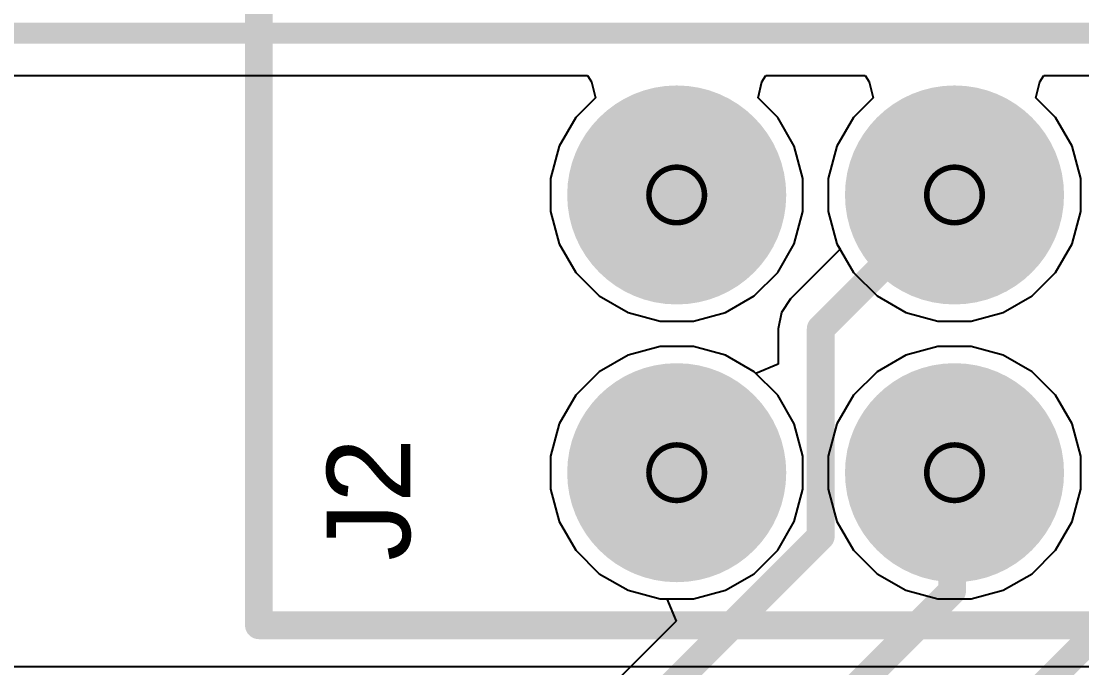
# Model space of a CAD drawing. Header units: inches. Extents: x -0.03 to 9.71, y 0.01 to 4.44.
# Drawn here: x 1.3794 to 1.7612, y 2.3207 to 2.5535 of the extents above; entities that cross this region are included whole.
import ezdxf

# ---------------------------------------------------------------- set-up
doc = ezdxf.new("R2010")
doc.units = ezdxf.units.IN
doc.header["$MEASUREMENT"] = 0
for name, color, linetype in [('Board Outline', 216, 'Continuous'), ('Bottom Layer', 5, 'Continuous'), ('Bottom Solder', 6, 'Continuous'), ('Drill Drawing', 1, 'Continuous'), ('Layer 1', 16, 'Continuous'), ('Layer 2', 76, 'Continuous'), ('Multi-Layer', 9, 'Continuous'), ('Pad Holes', 156, 'Continuous'), ('Top Layer', 1, 'Continuous'), ('Top Overlay', 2, 'Continuous'), ('Top Solder', 216, 'Continuous')]:
    doc.layers.add(name, color=color, linetype=linetype)
doc.styles.add('Arial', font='', dxfattribs={"height": 0.2})
doc.styles.get('Arial').set_extended_font_data('Arial')

# ---------------------------------------------------------------- blocks, each defined once
blk = doc.blocks.new('SFH11_PBPC_D12_RA_BK_103')
at = {"layer": 'Bottom Layer'}
h = blk.add_hatch(color=5, dxfattribs=at)
edge = h.paths.add_edge_path()
edge.add_arc((0.45, 0.05), 0.03543, 0, 360)
h = blk.add_hatch(color=5, dxfattribs=at)
edge = h.paths.add_edge_path()
edge.add_arc((0.55, 0.05), 0.03543, 0, 360)
h = blk.add_hatch(color=5, dxfattribs=at)
edge = h.paths.add_edge_path()
edge.add_arc((0.45, -0.05), 0.03543, 0, 360)
h = blk.add_hatch(color=5, dxfattribs=at)
edge = h.paths.add_edge_path()
edge.add_arc((0.55, -0.05), 0.03543, 0, 360)
at = {"layer": 'Bottom Solder'}
h = blk.add_hatch(color=6, dxfattribs=at)
edge = h.paths.add_edge_path()
edge.add_arc((0.45, 0.05), 0.03943, 0, 360)
h = blk.add_hatch(color=6, dxfattribs=at)
edge = h.paths.add_edge_path()
edge.add_arc((0.55, 0.05), 0.03943, 0, 360)
h = blk.add_hatch(color=6, dxfattribs=at)
edge = h.paths.add_edge_path()
edge.add_arc((0.45, -0.05), 0.03943, 0, 360)
h = blk.add_hatch(color=6, dxfattribs=at)
edge = h.paths.add_edge_path()
edge.add_arc((0.55, -0.05), 0.03943, 0, 360)
at = {"layer": 'Layer 1'}
h = blk.add_hatch(color=16, dxfattribs=at)
edge = h.paths.add_edge_path()
edge.add_arc((0.45, 0.05), 0.03543, 0, 360)
h = blk.add_hatch(color=16, dxfattribs=at)
edge = h.paths.add_edge_path()
edge.add_arc((0.55, 0.05), 0.03543, 0, 360)
h = blk.add_hatch(color=16, dxfattribs=at)
edge = h.paths.add_edge_path()
edge.add_arc((0.45, -0.05), 0.03543, 0, 360)
h = blk.add_hatch(color=16, dxfattribs=at)
edge = h.paths.add_edge_path()
edge.add_arc((0.55, -0.05), 0.03543, 0, 360)
at = {"layer": 'Layer 2'}
h = blk.add_hatch(color=76, dxfattribs=at)
edge = h.paths.add_edge_path()
edge.add_arc((0.45, 0.05), 0.03543, 0, 360)
h = blk.add_hatch(color=76, dxfattribs=at)
edge = h.paths.add_edge_path()
edge.add_arc((0.55, 0.05), 0.03543, 0, 360)
h = blk.add_hatch(color=76, dxfattribs=at)
edge = h.paths.add_edge_path()
edge.add_arc((0.45, -0.05), 0.03543, 0, 360)
h = blk.add_hatch(color=76, dxfattribs=at)
edge = h.paths.add_edge_path()
edge.add_arc((0.55, -0.05), 0.03543, 0, 360)
at = {"layer": 'Multi-Layer'}
h = blk.add_hatch(color=9, dxfattribs=at)
edge = h.paths.add_edge_path()
edge.add_arc((0.45, 0.05), 0.03543, 0, 360)
h = blk.add_hatch(color=9, dxfattribs=at)
edge = h.paths.add_edge_path()
edge.add_arc((0.55, 0.05), 0.03543, 0, 360)
h = blk.add_hatch(color=9, dxfattribs=at)
edge = h.paths.add_edge_path()
edge.add_arc((0.45, -0.05), 0.03543, 0, 360)
h = blk.add_hatch(color=9, dxfattribs=at)
edge = h.paths.add_edge_path()
edge.add_arc((0.55, -0.05), 0.03543, 0, 360)
at = {"layer": 'Pad Holes'}
h = blk.add_hatch(color=7, dxfattribs=at)
edge = h.paths.add_edge_path()
edge.add_arc((0.45, 0.05), 0.02008, 0, 360)
h = blk.add_hatch(color=7, dxfattribs=at)
edge = h.paths.add_edge_path()
edge.add_arc((0.55, 0.05), 0.02008, 0, 360)
h = blk.add_hatch(color=7, dxfattribs=at)
edge = h.paths.add_edge_path()
edge.add_arc((0.45, -0.05), 0.02008, 0, 360)
h = blk.add_hatch(color=7, dxfattribs=at)
edge = h.paths.add_edge_path()
edge.add_arc((0.55, -0.05), 0.02008, 0, 360)
at = {"layer": 'Top Layer'}
h = blk.add_hatch(color=1, dxfattribs=at)
edge = h.paths.add_edge_path()
edge.add_arc((0.45, 0.05), 0.03543, 0, 360)
h = blk.add_hatch(color=1, dxfattribs=at)
edge = h.paths.add_edge_path()
edge.add_arc((0.55, 0.05), 0.03543, 0, 360)
h = blk.add_hatch(color=1, dxfattribs=at)
edge = h.paths.add_edge_path()
edge.add_arc((0.45, -0.05), 0.03543, 0, 360)
h = blk.add_hatch(color=1, dxfattribs=at)
edge = h.paths.add_edge_path()
edge.add_arc((0.55, -0.05), 0.03543, 0, 360)
at = {"layer": 'Top Solder'}
h = blk.add_hatch(color=216, dxfattribs=at)
edge = h.paths.add_edge_path()
edge.add_arc((0.45, 0.05), 0.03943, 0, 360)
h = blk.add_hatch(color=216, dxfattribs=at)
edge = h.paths.add_edge_path()
edge.add_arc((0.55, 0.05), 0.03943, 0, 360)
h = blk.add_hatch(color=216, dxfattribs=at)
edge = h.paths.add_edge_path()
edge.add_arc((0.45, -0.05), 0.03943, 0, 360)
h = blk.add_hatch(color=216, dxfattribs=at)
edge = h.paths.add_edge_path()
edge.add_arc((0.55, -0.05), 0.03943, 0, 360)

msp = doc.modelspace()

# ---------------------------------------------------------------- linework, layer by layer
at = {"layer": 'Board Outline', "const_width": 0.0075}
msp.add_lwpolyline([(0.00984, 2.54921), (4.32087, 2.54921)], dxfattribs=at)
at = {"layer": 'Bottom Layer'}
for p, q in [((0.02514, 2.53392), (1.58322, 2.53392)), ((1.58322, 2.53392), (1.58468, 2.53164)), ((1.58468, 2.53164), (1.58608, 2.52592)), ((1.64463, 2.52592), (1.64603, 2.53164)), ((1.64603, 2.53164), (1.64749, 2.53392)), ((1.64749, 2.53392), (1.68322, 2.53392)), ((1.68322, 2.53392), (1.68468, 2.53164)), ((1.68468, 2.53164), (1.68608, 2.52592)), ((1.74463, 2.52592), (1.74603, 2.53164)), ((1.74603, 2.53164), (1.74749, 2.53392)), ((1.74749, 2.53392), (1.78322, 2.53392)), ((1.58608, 2.52592), (1.579, 2.51884)), ((1.65171, 2.51884), (1.64463, 2.52592)), ((1.68608, 2.52592), (1.679, 2.51884)), ((1.75171, 2.51884), (1.74463, 2.52592)), ((1.579, 2.51884), (1.57302, 2.50848)), ((1.65769, 2.50848), (1.65171, 2.51884)), ((1.679, 2.51884), (1.67302, 2.50848)), ((1.75769, 2.50848), (1.75171, 2.51884)), ((1.57302, 2.50848), (1.56992, 2.49693)), ((1.66079, 2.49693), (1.65769, 2.50848)), ((1.67302, 2.50848), (1.66992, 2.49693)), ((1.76079, 2.49693), (1.75769, 2.50848)), ((1.56992, 2.49693), (1.56992, 2.48496)), ((1.66079, 2.48496), (1.66079, 2.49693)), ((1.66992, 2.49693), (1.66992, 2.48496)), ((1.76079, 2.48496), (1.76079, 2.49693)), ((1.56992, 2.48496), (1.57302, 2.47341)), ((1.65769, 2.47341), (1.66079, 2.48496)), ((1.66992, 2.48496), (1.67302, 2.47341)), ((1.75769, 2.47341), (1.76079, 2.48496)), ((1.57302, 2.47341), (1.579, 2.46305)), ((1.65171, 2.46305), (1.65769, 2.47341)), ((1.67302, 2.47341), (1.679, 2.46305)), ((1.75171, 2.46305), (1.75769, 2.47341)), ((1.579, 2.46305), (1.58746, 2.45459)), ((1.64325, 2.45459), (1.65171, 2.46305)), ((1.679, 2.46305), (1.68746, 2.45459)), ((1.74325, 2.45459), (1.75171, 2.46305)), ((1.58746, 2.45459), (1.59782, 2.44861)), ((1.63289, 2.44861), (1.64325, 2.45459)), ((1.68746, 2.45459), (1.69782, 2.44861)), ((1.73289, 2.44861), (1.74325, 2.45459)), ((1.59782, 2.44861), (1.60937, 2.44551)), ((1.62134, 2.44551), (1.63289, 2.44861)), ((1.69782, 2.44861), (1.70937, 2.44551)), ((1.72134, 2.44551), (1.73289, 2.44861)), ((1.60937, 2.44551), (1.62134, 2.44551)), ((1.70937, 2.44551), (1.72134, 2.44551)), ((1.60937, 2.43638), (1.59782, 2.43328)), ((1.62134, 2.43638), (1.60937, 2.43638)), ((1.63289, 2.43328), (1.62134, 2.43638)), ((1.70937, 2.43638), (1.69782, 2.43328)), ((1.72134, 2.43638), (1.70937, 2.43638)), ((1.73289, 2.43328), (1.72134, 2.43638)), ((1.59782, 2.43328), (1.58746, 2.4273)), ((1.64325, 2.4273), (1.63289, 2.43328)), ((1.69782, 2.43328), (1.68746, 2.4273)), ((1.74325, 2.4273), (1.73289, 2.43328)), ((1.58746, 2.4273), (1.579, 2.41884)), ((1.65171, 2.41884), (1.64325, 2.4273)), ((1.68746, 2.4273), (1.679, 2.41884)), ((1.75171, 2.41884), (1.74325, 2.4273)), ((1.579, 2.41884), (1.57302, 2.40848)), ((1.65769, 2.40848), (1.65171, 2.41884)), ((1.679, 2.41884), (1.67302, 2.40848)), ((1.75769, 2.40848), (1.75171, 2.41884)), ((1.57302, 2.40848), (1.56992, 2.39693)), ((1.66079, 2.39693), (1.65769, 2.40848)), ((1.67302, 2.40848), (1.66992, 2.39693)), ((1.76079, 2.39693), (1.75769, 2.40848)), ((1.56992, 2.39693), (1.56992, 2.38496)), ((1.66079, 2.38496), (1.66079, 2.39693)), ((1.66992, 2.39693), (1.66992, 2.38496)), ((1.76079, 2.38496), (1.76079, 2.39693)), ((1.56992, 2.38496), (1.57302, 2.37341)), ((1.65769, 2.37341), (1.66079, 2.38496)), ((1.66992, 2.38496), (1.67302, 2.37341)), ((1.75769, 2.37341), (1.76079, 2.38496)), ((1.57302, 2.37341), (1.579, 2.36305)), ((1.65171, 2.36305), (1.65769, 2.37341)), ((1.67302, 2.37341), (1.679, 2.36305)), ((1.75171, 2.36305), (1.75769, 2.37341)), ((1.579, 2.36305), (1.58746, 2.35459)), ((1.64325, 2.35459), (1.65171, 2.36305)), ((1.679, 2.36305), (1.68746, 2.35459)), ((1.74325, 2.35459), (1.75171, 2.36305)), ((1.58746, 2.35459), (1.59782, 2.34861)), ((1.63289, 2.34861), (1.64325, 2.35459)), ((1.68746, 2.35459), (1.69782, 2.34861)), ((1.73289, 2.34861), (1.74325, 2.35459)), ((1.59782, 2.34861), (1.60937, 2.34551)), ((1.62134, 2.34551), (1.63289, 2.34861)), ((1.69782, 2.34861), (1.70937, 2.34551)), ((1.72134, 2.34551), (1.73289, 2.34861)), ((1.60937, 2.34551), (1.62134, 2.34551)), ((1.70937, 2.34551), (1.72134, 2.34551))]:
    msp.add_line(p, q, dxfattribs=at)
at = {"layer": 'Drill Drawing'}
for points, const_width in [([(1.62535, 2.49095, 1), (1.60535, 2.49095, 1)], 0.002), ([(1.72535, 2.49095, 1), (1.70535, 2.49095, 1)], 0.002), ([(1.60485, 2.49095, 1), (1.60585, 2.49095, 1)], 0.001), ([(1.62485, 2.49095, 1), (1.62585, 2.49095, 1)], 0.001), ([(1.70485, 2.49095, 1), (1.70585, 2.49095, 1)], 0.001), ([(1.72485, 2.49095, 1), (1.72585, 2.49095, 1)], 0.001), ([(1.62535, 2.39095, 1), (1.60535, 2.39095, 1)], 0.002), ([(1.72535, 2.39095, 1), (1.70535, 2.39095, 1)], 0.002), ([(1.60485, 2.39095, 1), (1.60585, 2.39095, 1)], 0.001), ([(1.62485, 2.39095, 1), (1.62585, 2.39095, 1)], 0.001), ([(1.70485, 2.39095, 1), (1.70585, 2.39095, 1)], 0.001), ([(1.72485, 2.39095, 1), (1.72585, 2.39095, 1)], 0.001)]:
    msp.add_lwpolyline(points, format="xyb", close=True, dxfattribs=dict(at, const_width=const_width))
at = {"layer": 'Layer 1'}
for p, q in [((0.02514, 2.53392), (1.58322, 2.53392)), ((1.58322, 2.53392), (1.58468, 2.53164)), ((1.58468, 2.53164), (1.58608, 2.52592)), ((1.64463, 2.52592), (1.64603, 2.53164)), ((1.64603, 2.53164), (1.64749, 2.53392)), ((1.64749, 2.53392), (1.68322, 2.53392)), ((1.68322, 2.53392), (1.68468, 2.53164)), ((1.68468, 2.53164), (1.68608, 2.52592)), ((1.58608, 2.52592), (1.579, 2.51884)), ((1.65171, 2.51884), (1.64463, 2.52592)), ((1.68608, 2.52592), (1.679, 2.51884)), ((1.579, 2.51884), (1.57302, 2.50848)), ((1.65769, 2.50848), (1.65171, 2.51884)), ((1.679, 2.51884), (1.67302, 2.50848)), ((1.57302, 2.50848), (1.56992, 2.49693)), ((1.66079, 2.49693), (1.65769, 2.50848)), ((1.67302, 2.50848), (1.66992, 2.49693)), ((1.56992, 2.49693), (1.56992, 2.48496)), ((1.66079, 2.48496), (1.66079, 2.49693)), ((1.66992, 2.49693), (1.66992, 2.48496)), ((1.56992, 2.48496), (1.57302, 2.47341)), ((1.65769, 2.47341), (1.66079, 2.48496)), ((1.66992, 2.48496), (1.67302, 2.47341)), ((1.57302, 2.47341), (1.579, 2.46305)), ((1.65171, 2.46305), (1.65769, 2.47341)), ((1.67418, 2.4714), (1.65637, 2.45359)), ((1.67302, 2.47341), (1.67418, 2.4714)), ((1.579, 2.46305), (1.58746, 2.45459)), ((1.64325, 2.45459), (1.65171, 2.46305)), ((1.58746, 2.45459), (1.59782, 2.44861)), ((1.63289, 2.44861), (1.64325, 2.45459)), ((1.65637, 2.45359), (1.65306, 2.44863)), ((1.59782, 2.44861), (1.60937, 2.44551)), ((1.62134, 2.44551), (1.63289, 2.44861)), ((1.65306, 2.44863), (1.65189, 2.44278)), ((1.60937, 2.44551), (1.62134, 2.44551)), ((1.65189, 2.44278), (1.65189, 2.42997)), ((1.60937, 2.43638), (1.59782, 2.43328)), ((1.62134, 2.43638), (1.60937, 2.43638)), ((1.63289, 2.43328), (1.62134, 2.43638)), ((1.59782, 2.43328), (1.58746, 2.4273)), ((1.64325, 2.4273), (1.63289, 2.43328)), ((1.65189, 2.42997), (1.64389, 2.42666)), ((1.58746, 2.4273), (1.579, 2.41884)), ((1.64389, 2.42666), (1.64325, 2.4273)), ((1.579, 2.41884), (1.57302, 2.40848)), ((1.57302, 2.40848), (1.56992, 2.39693)), ((1.56992, 2.39693), (1.56992, 2.38496)), ((1.56992, 2.38496), (1.57302, 2.37341)), ((1.57302, 2.37341), (1.579, 2.36305)), ((1.579, 2.36305), (1.58746, 2.35459)), ((1.58746, 2.35459), (1.59782, 2.34861)), ((1.59782, 2.34861), (1.60937, 2.34551)), ((1.60937, 2.34551), (1.61178, 2.34551)), ((1.61178, 2.34551), (1.6151, 2.33751)), ((1.6151, 2.33751), (1.41357, 2.13598))]:
    msp.add_line(p, q, dxfattribs=at)
at = {"layer": 'Layer 1', "const_width": 0.01}
for points in [[(1.66719, 2.44278), (1.71535, 2.49095)], [(1.66719, 2.36797), (1.66719, 2.44278)], [(1.71448, 2.39007), (1.71535, 2.39095)], [(1.71448, 2.34834), (1.71448, 2.39007)], [(1.41339, 2.11417), (1.66719, 2.36797)], [(1.44488, 2.07874), (1.71448, 2.34834)], [(1.47638, 2.04331), (1.76655, 2.33348)]]:
    msp.add_lwpolyline(points, dxfattribs=at)
at = {"layer": 'Layer 1', "const_width": 0.005}
for points in [[(1.71285, 2.49095, 1), (1.71785, 2.49095, 1)], [(1.66469, 2.44278, 1), (1.66969, 2.44278, 1)], [(1.66469, 2.44278, 1), (1.66969, 2.44278, 1)], [(1.71198, 2.39007, 1), (1.71698, 2.39007, 1)], [(1.71198, 2.39007, 1), (1.71698, 2.39007, 1)], [(1.71285, 2.39095, 1), (1.71785, 2.39095, 1)], [(1.66469, 2.36797, 1), (1.66969, 2.36797, 1)], [(1.66469, 2.36797, 1), (1.66969, 2.36797, 1)], [(1.71198, 2.34834, 1), (1.71698, 2.34834, 1)], [(1.71198, 2.34834, 1), (1.71698, 2.34834, 1)]]:
    msp.add_lwpolyline(points, format="xyb", close=True, dxfattribs=at)
at = {"layer": 'Layer 2'}
for p, q in [((0.02514, 2.53392), (1.58322, 2.53392)), ((1.58322, 2.53392), (1.58468, 2.53164)), ((1.58468, 2.53164), (1.58608, 2.52592)), ((1.64463, 2.52592), (1.64603, 2.53164)), ((1.64603, 2.53164), (1.64749, 2.53392)), ((1.64749, 2.53392), (1.68322, 2.53392)), ((1.68322, 2.53392), (1.68468, 2.53164)), ((1.68468, 2.53164), (1.68608, 2.52592)), ((1.74463, 2.52592), (1.74603, 2.53164)), ((1.74603, 2.53164), (1.74749, 2.53392)), ((1.74749, 2.53392), (1.78322, 2.53392)), ((1.58608, 2.52592), (1.579, 2.51884)), ((1.65171, 2.51884), (1.64463, 2.52592)), ((1.68608, 2.52592), (1.679, 2.51884)), ((1.75171, 2.51884), (1.74463, 2.52592)), ((1.579, 2.51884), (1.57302, 2.50848)), ((1.65769, 2.50848), (1.65171, 2.51884)), ((1.679, 2.51884), (1.67302, 2.50848)), ((1.75769, 2.50848), (1.75171, 2.51884)), ((1.57302, 2.50848), (1.56992, 2.49693)), ((1.66079, 2.49693), (1.65769, 2.50848)), ((1.67302, 2.50848), (1.66992, 2.49693)), ((1.76079, 2.49693), (1.75769, 2.50848)), ((1.56992, 2.49693), (1.56992, 2.48496)), ((1.66079, 2.48496), (1.66079, 2.49693)), ((1.66992, 2.49693), (1.66992, 2.48496)), ((1.76079, 2.48496), (1.76079, 2.49693)), ((1.56992, 2.48496), (1.57302, 2.47341)), ((1.65769, 2.47341), (1.66079, 2.48496)), ((1.66992, 2.48496), (1.67302, 2.47341)), ((1.75769, 2.47341), (1.76079, 2.48496)), ((1.57302, 2.47341), (1.579, 2.46305)), ((1.65171, 2.46305), (1.65769, 2.47341)), ((1.67302, 2.47341), (1.679, 2.46305)), ((1.75171, 2.46305), (1.75769, 2.47341)), ((1.579, 2.46305), (1.58746, 2.45459)), ((1.64325, 2.45459), (1.65171, 2.46305)), ((1.679, 2.46305), (1.68746, 2.45459)), ((1.74325, 2.45459), (1.75171, 2.46305)), ((1.58746, 2.45459), (1.59782, 2.44861)), ((1.63289, 2.44861), (1.64325, 2.45459)), ((1.68746, 2.45459), (1.69782, 2.44861)), ((1.73289, 2.44861), (1.74325, 2.45459)), ((1.59782, 2.44861), (1.60937, 2.44551)), ((1.62134, 2.44551), (1.63289, 2.44861)), ((1.69782, 2.44861), (1.70937, 2.44551)), ((1.72134, 2.44551), (1.73289, 2.44861)), ((1.60937, 2.44551), (1.62134, 2.44551)), ((1.70937, 2.44551), (1.72134, 2.44551)), ((1.60937, 2.43638), (1.59782, 2.43328)), ((1.62134, 2.43638), (1.60937, 2.43638)), ((1.63289, 2.43328), (1.62134, 2.43638)), ((1.70937, 2.43638), (1.69782, 2.43328)), ((1.72134, 2.43638), (1.70937, 2.43638)), ((1.73289, 2.43328), (1.72134, 2.43638)), ((1.59782, 2.43328), (1.58746, 2.4273)), ((1.64325, 2.4273), (1.63289, 2.43328)), ((1.69782, 2.43328), (1.68746, 2.4273)), ((1.74325, 2.4273), (1.73289, 2.43328)), ((1.58746, 2.4273), (1.579, 2.41884)), ((1.65171, 2.41884), (1.64325, 2.4273)), ((1.68746, 2.4273), (1.679, 2.41884)), ((1.75171, 2.41884), (1.74325, 2.4273)), ((1.579, 2.41884), (1.57302, 2.40848)), ((1.65769, 2.40848), (1.65171, 2.41884)), ((1.679, 2.41884), (1.67302, 2.40848)), ((1.75769, 2.40848), (1.75171, 2.41884)), ((1.57302, 2.40848), (1.56992, 2.39693)), ((1.66079, 2.39693), (1.65769, 2.40848)), ((1.67302, 2.40848), (1.66992, 2.39693)), ((1.76079, 2.39693), (1.75769, 2.40848)), ((1.56992, 2.39693), (1.56992, 2.38496)), ((1.66079, 2.38496), (1.66079, 2.39693)), ((1.66992, 2.39693), (1.66992, 2.38496)), ((1.76079, 2.38496), (1.76079, 2.39693)), ((1.56992, 2.38496), (1.57302, 2.37341)), ((1.65769, 2.37341), (1.66079, 2.38496)), ((1.66992, 2.38496), (1.67302, 2.37341)), ((1.75769, 2.37341), (1.76079, 2.38496)), ((1.57302, 2.37341), (1.579, 2.36305)), ((1.65171, 2.36305), (1.65769, 2.37341)), ((1.67302, 2.37341), (1.679, 2.36305)), ((1.75171, 2.36305), (1.75769, 2.37341)), ((1.579, 2.36305), (1.58746, 2.35459)), ((1.64325, 2.35459), (1.65171, 2.36305)), ((1.679, 2.36305), (1.68746, 2.35459)), ((1.74325, 2.35459), (1.75171, 2.36305)), ((1.58746, 2.35459), (1.59782, 2.34861)), ((1.63289, 2.34861), (1.64325, 2.35459)), ((1.68746, 2.35459), (1.69782, 2.34861)), ((1.73289, 2.34861), (1.74325, 2.35459)), ((1.59782, 2.34861), (1.60937, 2.34551)), ((1.62134, 2.34551), (1.63289, 2.34861)), ((1.69782, 2.34861), (1.70937, 2.34551)), ((1.72134, 2.34551), (1.73289, 2.34861)), ((1.60937, 2.34551), (1.62134, 2.34551)), ((1.70937, 2.34551), (1.72134, 2.34551)), ((1.98504, 2.32104), (0.91714, 2.32104))]:
    msp.add_line(p, q, dxfattribs=at)
at = {"layer": 'Top Layer'}
for p, q in [((0.02514, 2.53392), (1.58322, 2.53392)), ((1.58322, 2.53392), (1.58468, 2.53164)), ((1.58468, 2.53164), (1.58608, 2.52592)), ((1.64463, 2.52592), (1.64603, 2.53164)), ((1.64603, 2.53164), (1.64749, 2.53392)), ((1.64749, 2.53392), (1.68322, 2.53392)), ((1.68322, 2.53392), (1.68468, 2.53164)), ((1.68468, 2.53164), (1.68608, 2.52592)), ((1.74463, 2.52592), (1.74603, 2.53164)), ((1.74603, 2.53164), (1.74749, 2.53392)), ((1.74749, 2.53392), (1.78322, 2.53392)), ((1.58608, 2.52592), (1.579, 2.51884)), ((1.65171, 2.51884), (1.64463, 2.52592)), ((1.68608, 2.52592), (1.679, 2.51884)), ((1.75171, 2.51884), (1.74463, 2.52592)), ((1.579, 2.51884), (1.57302, 2.50848)), ((1.65769, 2.50848), (1.65171, 2.51884)), ((1.679, 2.51884), (1.67302, 2.50848)), ((1.75769, 2.50848), (1.75171, 2.51884)), ((1.57302, 2.50848), (1.56992, 2.49693)), ((1.66079, 2.49693), (1.65769, 2.50848)), ((1.67302, 2.50848), (1.66992, 2.49693)), ((1.76079, 2.49693), (1.75769, 2.50848)), ((1.56992, 2.49693), (1.56992, 2.48496)), ((1.66079, 2.48496), (1.66079, 2.49693)), ((1.66992, 2.49693), (1.66992, 2.48496)), ((1.76079, 2.48496), (1.76079, 2.49693)), ((1.56992, 2.48496), (1.57302, 2.47341)), ((1.65769, 2.47341), (1.66079, 2.48496)), ((1.66992, 2.48496), (1.67302, 2.47341)), ((1.75769, 2.47341), (1.76079, 2.48496)), ((1.57302, 2.47341), (1.579, 2.46305)), ((1.65171, 2.46305), (1.65769, 2.47341)), ((1.67302, 2.47341), (1.679, 2.46305)), ((1.75171, 2.46305), (1.75769, 2.47341)), ((1.579, 2.46305), (1.58746, 2.45459)), ((1.64325, 2.45459), (1.65171, 2.46305)), ((1.679, 2.46305), (1.68746, 2.45459)), ((1.74325, 2.45459), (1.75171, 2.46305)), ((1.58746, 2.45459), (1.59782, 2.44861)), ((1.63289, 2.44861), (1.64325, 2.45459)), ((1.68746, 2.45459), (1.69782, 2.44861)), ((1.73289, 2.44861), (1.74325, 2.45459)), ((1.59782, 2.44861), (1.60937, 2.44551)), ((1.62134, 2.44551), (1.63289, 2.44861)), ((1.69782, 2.44861), (1.70937, 2.44551)), ((1.72134, 2.44551), (1.73289, 2.44861)), ((1.60937, 2.44551), (1.62134, 2.44551)), ((1.70937, 2.44551), (1.72134, 2.44551)), ((1.60937, 2.43638), (1.59782, 2.43328)), ((1.62134, 2.43638), (1.60937, 2.43638)), ((1.63289, 2.43328), (1.62134, 2.43638)), ((1.70937, 2.43638), (1.69782, 2.43328)), ((1.72134, 2.43638), (1.70937, 2.43638)), ((1.73289, 2.43328), (1.72134, 2.43638)), ((1.59782, 2.43328), (1.58746, 2.4273)), ((1.64325, 2.4273), (1.63289, 2.43328)), ((1.69782, 2.43328), (1.68746, 2.4273)), ((1.74325, 2.4273), (1.73289, 2.43328)), ((1.58746, 2.4273), (1.579, 2.41884)), ((1.65171, 2.41884), (1.64325, 2.4273)), ((1.68746, 2.4273), (1.679, 2.41884)), ((1.75171, 2.41884), (1.74325, 2.4273)), ((1.579, 2.41884), (1.57302, 2.40848)), ((1.65769, 2.40848), (1.65171, 2.41884)), ((1.679, 2.41884), (1.67302, 2.40848)), ((1.75769, 2.40848), (1.75171, 2.41884)), ((1.57302, 2.40848), (1.56992, 2.39693)), ((1.66079, 2.39693), (1.65769, 2.40848)), ((1.67302, 2.40848), (1.66992, 2.39693)), ((1.76079, 2.39693), (1.75769, 2.40848)), ((1.56992, 2.39693), (1.56992, 2.38496)), ((1.66079, 2.38496), (1.66079, 2.39693)), ((1.66992, 2.39693), (1.66992, 2.38496)), ((1.76079, 2.38496), (1.76079, 2.39693)), ((1.56992, 2.38496), (1.57302, 2.37341)), ((1.65769, 2.37341), (1.66079, 2.38496)), ((1.66992, 2.38496), (1.67302, 2.37341)), ((1.75769, 2.37341), (1.76079, 2.38496)), ((1.57302, 2.37341), (1.579, 2.36305)), ((1.65171, 2.36305), (1.65769, 2.37341)), ((1.67302, 2.37341), (1.679, 2.36305)), ((1.75171, 2.36305), (1.75769, 2.37341)), ((1.579, 2.36305), (1.58746, 2.35459)), ((1.64325, 2.35459), (1.65171, 2.36305)), ((1.679, 2.36305), (1.68746, 2.35459)), ((1.74325, 2.35459), (1.75171, 2.36305)), ((1.58746, 2.35459), (1.59782, 2.34861)), ((1.63289, 2.34861), (1.64325, 2.35459)), ((1.68746, 2.35459), (1.69782, 2.34861)), ((1.73289, 2.34861), (1.74325, 2.35459)), ((1.59782, 2.34861), (1.60937, 2.34551)), ((1.62134, 2.34551), (1.63289, 2.34861)), ((1.69782, 2.34861), (1.70937, 2.34551)), ((1.72134, 2.34551), (1.73289, 2.34861)), ((1.60937, 2.34551), (1.62134, 2.34551)), ((1.70937, 2.34551), (1.72134, 2.34551))]:
    msp.add_line(p, q, dxfattribs=at)
at = {"layer": 'Top Overlay', "const_width": 0.01}
for points in [[(1.46496, 2.336), (1.46496, 2.55906)], [(1.46496, 2.336), (2.86535, 2.336)]]:
    msp.add_lwpolyline(points, dxfattribs=at)
at = {"layer": 'Top Overlay', "const_width": 0.005}
msp.add_lwpolyline([(1.46246, 2.336, 1), (1.46746, 2.336, 1)], format="xyb", close=True, dxfattribs=at)
msp.add_lwpolyline([(1.46246, 2.336, 1), (1.46746, 2.336, 1)], format="xyb", close=True, dxfattribs=at)

# ---------------------------------------------------------------- block references
at = {"rotation": 180}
msp.add_blockref('SFH11_PBPC_D12_RA_BK_103', (2.16535, 2.44095), dxfattribs=at)

# ---------------------------------------------------------------- texts
at = {"layer": 'Top Overlay', "style": 'Arial'}
msp.add_text('J2', height=0.03, rotation=90, dxfattribs=at).set_placement((1.5194, 2.35917))

doc.saveas('drawing.dxf')
